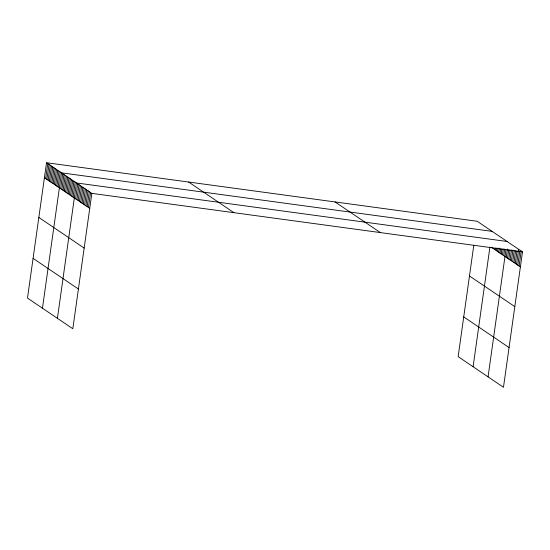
<?xml version="1.0" encoding="UTF-8"?>
<svg xmlns="http://www.w3.org/2000/svg" width="550" height="550" viewBox="0 0 550 550"><rect width="100%" height="100%" fill="white"/><g stroke="black" fill="none" stroke-linecap="round" stroke-linejoin="round"><path stroke-width="0.82" d="M46.523 162.724L27.5 298.093L72.827 328.742L91.85 193.373L46.523 162.724L477.173 221.258L522.5 251.907L503.477 387.276L458.15 356.627L473.784 245.355M45.664 178.558L47.774 163.563M46.908 179.403L49.019 164.409M48.159 180.242L50.263 165.254M49.404 181.087L51.508 166.093M50.648 181.933L52.759 166.939M51.899 182.772L54.003 167.778M53.144 183.617L55.248 168.623M54.388 184.456L56.499 169.469M55.639 185.302L57.743 170.308M56.884 186.147L58.987 171.153M58.128 186.986L60.239 171.992M42.46 308.206L61.483 172.838L492.133 231.371M60.624 188.671L62.727 173.683M61.868 189.516L63.979 174.522M63.112 190.362L65.223 175.368M64.364 191.201L66.468 176.206M65.608 192.046L67.712 177.052M66.852 192.892L68.963 177.897M68.104 193.731L70.208 178.736M69.348 194.576L71.452 179.582M70.593 195.415L72.703 180.428M71.844 196.261L73.948 181.266M73.088 197.106L75.192 182.112M57.413 318.326L76.443 182.951L507.086 241.484M75.618 198.811L77.722 183.824M76.904 199.684L79.008 184.69M78.189 200.551L80.293 185.556M79.468 201.417L81.579 186.429M80.754 202.29L82.864 187.296M82.039 203.156L84.143 188.162M83.325 204.022L85.429 189.035M84.611 204.896L86.714 189.901M85.889 205.762L88 190.768M87.175 206.628L89.286 191.641M88.461 207.501L90.564 192.507M473.103 366.74L489.906 247.191M495.007 249.734L495.248 248.071M496.258 250.58L496.609 248.077M497.502 251.419L497.97 248.091M498.747 252.264L499.338 248.098M499.998 253.11L500.582 248.944M501.243 253.949L501.944 248.951M502.487 254.794L503.305 248.964M503.738 255.633L504.673 248.971M488.063 376.853L505.918 249.817M506.268 257.345L507.437 249.019M507.547 258.218L508.723 249.886M508.832 259.084L510.125 249.92M510.118 259.951L511.521 249.954M511.404 260.824L512.923 249.996M512.689 261.69L514.209 250.862M513.975 262.556L515.611 250.896M515.254 263.429L517.014 250.931M516.539 264.296L518.65 249.301M517.825 265.162L519.812 251.006M519.111 266.035L521.214 251.041M91.85 193.373L522.5 251.907M491.274 247.204L520.396 266.901M469.48 275.976L514.807 306.625M335.06 201.939L380.387 232.595M463.732 316.903L509.059 347.552M188.636 182.036L233.963 212.692M44.419 177.719L89.746 208.367M38.837 217.442L84.164 248.091M33.082 258.369L78.409 289.018"/></g></svg>
